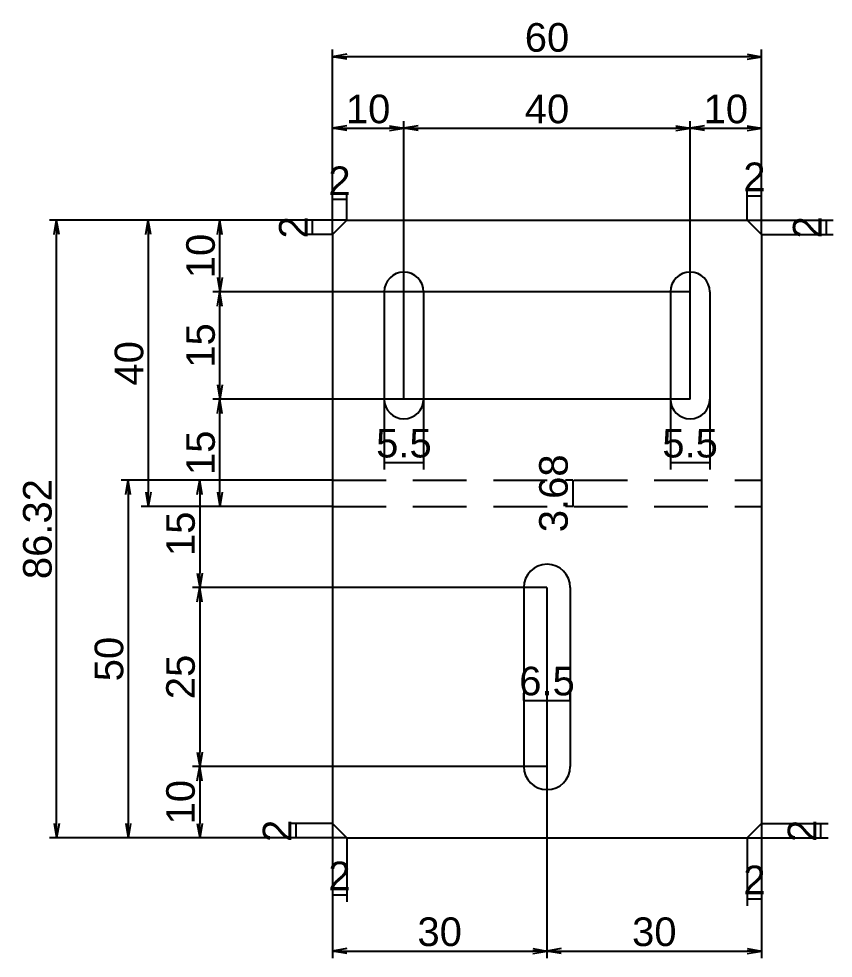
# Model space of a CAD drawing. Header units: inches. Extents: x -821 to 727, y -1701 to 746.
# Drawn here: x -99.1 to 14.7, y 243.5 to 374.8 of the extents above; entities that cross this region are included whole.
import ezdxf

# ---------------------------------------------------------------- set-up
doc = ezdxf.new("R2010")
doc.units = ezdxf.units.IN
doc.header["$LTSCALE"] = 15
doc.header["$MEASUREMENT"] = 0
doc.header["$PDMODE"] = 3
doc.header["$PDSIZE"] = 5
doc.linetypes.add('DASHED', pattern=[0.75, 0.5, -0.25])
doc.layers.add('DIM', color=5, linetype='Continuous', lineweight=13)
doc.styles.get("Standard").update_dxf_attribs({"font": 'arial.ttf'})
doc.dimstyles.new('DIM', dxfattribs={"dimscale": 1.5, "dimtxt": 4, "dimasz": 2, "dimexe": 1, "dimexo": 0, "dimtad": 1, "dimdsep": 46, "dimtxsty": 'Standard', "dimblk": 'OPEN', "dimcen": 0, "dimclrd": 5, "dimclre": 5, "dimclrt": 2, "dimazin": 2, "dimtfac": 1, "dimtix": 1, "dimtmove": 0, "dimatfit": 3, "dimldrblk": 'OPEN', "dimfxl": 1, "dimtolj": 1, "dimtzin": 0, "dimlwd": 25, "dimlwe": 25, "dimarcsym": 0})

# ---------------------------------------------------------------- blocks, each defined once
blk = doc.blocks.new('*D100')
at = {"layer": 'Defpoints', "color": 0, "transparency": 16777216}
for p in [(-55.26, 349.53), (-53.26, 346.65), (-55.26, 344.65)]:
    blk.add_point(p, dxfattribs=at)
at = {"layer": 'DIM', "color": 5, "lineweight": 25, "transparency": 16777216}
for p, q in [((-55.26, 344.65), (-55.26, 350.53)), ((-53.26, 346.65), (-53.26, 350.53)), ((-53.26, 349.53), (-55.26, 349.53))]:
    blk.add_line(p, q, dxfattribs=at)
at = {"layer": 'DIM', "color": 2, "transparency": 16777216, "insert": (-54.26, 352.16), "char_height": 4, "attachment_point": 5}
blk.add_mtext('\\A1;2', dxfattribs=at)
blk = doc.blocks.new('_Open')
at = {"color": 0, "linetype": 'Continuous', "lineweight": -2}
for p, q in [((-1, 0.167), (0, 0)), ((-1, -0.167), (0, 0)), ((0, 0), (-1, 0))]:
    blk.add_line(p, q, dxfattribs=at)
blk = doc.blocks.new('*D101')
at = {"layer": 'Defpoints', "color": 0, "transparency": 16777216}
for p in [(-53.26, 346.65), (-58.09, 344.65), (-55.26, 344.65)]:
    blk.add_point(p, dxfattribs=at)
at = {"layer": 'DIM', "color": 5, "lineweight": 25, "transparency": 16777216}
for p, q in [((-53.26, 346.65), (-59.09, 346.65)), ((-58.09, 346.65), (-58.09, 344.65)), ((-55.26, 344.65), (-59.09, 344.65))]:
    blk.add_line(p, q, dxfattribs=at)
at = {"layer": 'DIM', "color": 2, "transparency": 16777216, "insert": (-60.72, 345.65), "char_height": 4, "attachment_point": 5, "rotation": 90}
blk.add_mtext('\\A1;2', dxfattribs=at)
blk = doc.blocks.new('*D102')
at = {"layer": 'Defpoints', "color": 0, "transparency": 16777216}
for p in [(4.74, 350.07), (2.74, 346.65), (4.74, 344.65)]:
    blk.add_point(p, dxfattribs=at)
at = {"layer": 'DIM', "color": 5, "lineweight": 25, "transparency": 16777216}
for p, q in [((2.74, 346.65), (2.74, 351.07)), ((4.74, 344.65), (4.74, 351.07)), ((2.74, 350.07), (4.74, 350.07))]:
    blk.add_line(p, q, dxfattribs=at)
at = {"layer": 'DIM', "color": 2, "transparency": 16777216, "insert": (3.74, 352.71), "char_height": 4, "attachment_point": 5}
blk.add_mtext('\\A1;2', dxfattribs=at)
blk = doc.blocks.new('*D103')
at = {"layer": 'Defpoints', "color": 0, "transparency": 16777216}
for p in [(2.74, 346.65), (4.74, 344.65), (13.75, 344.65)]:
    blk.add_point(p, dxfattribs=at)
at = {"layer": 'DIM', "color": 5, "lineweight": 25, "transparency": 16777216}
for p, q in [((2.74, 346.65), (14.75, 346.65)), ((13.75, 346.65), (13.75, 344.65)), ((4.74, 344.65), (14.75, 344.65))]:
    blk.add_line(p, q, dxfattribs=at)
at = {"layer": 'DIM', "color": 2, "transparency": 16777216, "insert": (11.11, 345.65), "char_height": 4, "attachment_point": 5, "rotation": 90}
blk.add_mtext('\\A1;2', dxfattribs=at)
blk = doc.blocks.new('*D104')
at = {"layer": 'Defpoints', "color": 0, "transparency": 16777216}
for p in [(-48.01, 321.65), (-42.51, 321.65), (-42.51, 312.81)]:
    blk.add_point(p, dxfattribs=at)
at = {"layer": 'DIM', "color": 5, "lineweight": 25, "transparency": 16777216}
for p, q in [((-48.01, 321.65), (-48.01, 311.81)), ((-42.51, 321.65), (-42.51, 311.81)), ((-48.01, 312.81), (-42.51, 312.81))]:
    blk.add_line(p, q, dxfattribs=at)
at = {"layer": 'DIM', "color": 2, "transparency": 16777216, "insert": (-45.26, 315.47), "char_height": 4, "attachment_point": 5}
blk.add_mtext('\\A1;5.5', dxfattribs=at)
blk = doc.blocks.new('*D105')
at = {"layer": 'Defpoints', "color": 0, "transparency": 16777216}
for p in [(-8.01, 321.65), (-2.51, 321.65), (-2.51, 312.81)]:
    blk.add_point(p, dxfattribs=at)
at = {"layer": 'DIM', "color": 5, "lineweight": 25, "transparency": 16777216}
for p, q in [((-8.01, 321.65), (-8.01, 311.81)), ((-2.51, 321.65), (-2.51, 311.81)), ((-8.01, 312.81), (-2.51, 312.81))]:
    blk.add_line(p, q, dxfattribs=at)
at = {"layer": 'DIM', "color": 2, "transparency": 16777216, "insert": (-5.26, 315.47), "char_height": 4, "attachment_point": 5}
blk.add_mtext('\\A1;5.5', dxfattribs=at)
blk = doc.blocks.new('*D106')
at = {"layer": 'Defpoints', "color": 0, "transparency": 16777216}
for p in [(-70.99, 321.65), (-5.26, 321.65), (-55.26, 306.65)]:
    blk.add_point(p, dxfattribs=at)
at = {"layer": 'DIM', "color": 5, "lineweight": 25, "transparency": 16777216}
for p, q in [((-5.26, 321.65), (-71.99, 321.65)), ((-70.99, 308.65), (-70.99, 319.65)), ((-55.26, 306.65), (-71.99, 306.65))]:
    blk.add_line(p, q, dxfattribs=at)
at = {"layer": 'DIM', "color": 5, "lineweight": 25, "transparency": 16777216, "xscale": 2, "yscale": 2, "zscale": 2}
for p, rotation in [((-70.99, 321.65), 90), ((-70.99, 306.65), 270)]:
    blk.add_blockref('_Open', p, dxfattribs=dict(at, rotation=rotation))
at = {"layer": 'DIM', "color": 2, "transparency": 16777216, "insert": (-73.66, 314.15), "char_height": 4, "attachment_point": 5, "rotation": 90}
blk.add_mtext('\\A1;15', dxfattribs=at)
blk = doc.blocks.new('*D107')
at = {"layer": 'Defpoints', "color": 0, "transparency": 16777216}
for p in [(-70.99, 336.65), (-5.26, 336.65), (-5.26, 321.65)]:
    blk.add_point(p, dxfattribs=at)
at = {"layer": 'DIM', "color": 5, "lineweight": 25, "transparency": 16777216}
for p, q in [((-5.26, 336.65), (-71.99, 336.65)), ((-70.99, 323.65), (-70.99, 334.65)), ((-5.26, 321.65), (-71.99, 321.65))]:
    blk.add_line(p, q, dxfattribs=at)
at = {"layer": 'DIM', "color": 5, "lineweight": 25, "transparency": 16777216, "xscale": 2, "yscale": 2, "zscale": 2}
for p, rotation in [((-70.99, 336.65), 90), ((-70.99, 321.65), 270)]:
    blk.add_blockref('_Open', p, dxfattribs=dict(at, rotation=rotation))
at = {"layer": 'DIM', "color": 2, "transparency": 16777216, "insert": (-73.66, 329.15), "char_height": 4, "attachment_point": 5, "rotation": 90}
blk.add_mtext('\\A1;15', dxfattribs=at)
blk = doc.blocks.new('*D108')
at = {"layer": 'Defpoints', "color": 0, "transparency": 16777216}
for p in [(-70.99, 346.65), (-53.26, 346.65), (-5.26, 336.65)]:
    blk.add_point(p, dxfattribs=at)
at = {"layer": 'DIM', "color": 5, "lineweight": 25, "transparency": 16777216}
for p, q in [((-53.26, 346.65), (-71.99, 346.65)), ((-70.99, 338.65), (-70.99, 344.65)), ((-5.26, 336.65), (-71.99, 336.65))]:
    blk.add_line(p, q, dxfattribs=at)
at = {"layer": 'DIM', "color": 5, "lineweight": 25, "transparency": 16777216, "xscale": 2, "yscale": 2, "zscale": 2}
for p, rotation in [((-70.99, 346.65), 90), ((-70.99, 336.65), 270)]:
    blk.add_blockref('_Open', p, dxfattribs=dict(at, rotation=rotation))
at = {"layer": 'DIM', "color": 2, "transparency": 16777216, "insert": (-73.66, 341.65), "char_height": 4, "attachment_point": 5, "rotation": 90}
blk.add_mtext('\\A1;10', dxfattribs=at)
blk = doc.blocks.new('*D109')
at = {"layer": 'Defpoints', "color": 0, "transparency": 16777216}
for p in [(-53.26, 346.65), (-80.99, 306.65), (-55.26, 306.65)]:
    blk.add_point(p, dxfattribs=at)
at = {"layer": 'DIM', "color": 5, "lineweight": 25, "transparency": 16777216}
for p, q in [((-53.26, 346.65), (-81.99, 346.65)), ((-80.99, 344.65), (-80.99, 308.65)), ((-55.26, 306.65), (-81.99, 306.65))]:
    blk.add_line(p, q, dxfattribs=at)
at = {"layer": 'DIM', "color": 5, "lineweight": 25, "transparency": 16777216, "xscale": 2, "yscale": 2, "zscale": 2}
for p, rotation in [((-80.99, 346.65), 90), ((-80.99, 306.65), 270)]:
    blk.add_blockref('_Open', p, dxfattribs=dict(at, rotation=rotation))
at = {"layer": 'DIM', "color": 2, "transparency": 16777216, "insert": (-83.66, 326.65), "char_height": 4, "attachment_point": 5, "rotation": 90}
blk.add_mtext('\\A1;40', dxfattribs=at)
blk = doc.blocks.new('*D110')
at = {"layer": 'Defpoints', "color": 0, "transparency": 16777216}
for p in [(-45.26, 359.5), (-55.26, 344.65), (-45.26, 321.65)]:
    blk.add_point(p, dxfattribs=at)
at = {"layer": 'DIM', "color": 5, "lineweight": 25, "transparency": 16777216}
for p, q in [((-55.26, 344.65), (-55.26, 360.5)), ((-45.26, 321.65), (-45.26, 360.5)), ((-53.26, 359.5), (-47.26, 359.5))]:
    blk.add_line(p, q, dxfattribs=at)
at = {"layer": 'DIM', "color": 5, "lineweight": 25, "transparency": 16777216, "xscale": 2, "yscale": 2, "zscale": 2, "rotation": 180}
blk.add_blockref('_Open', (-55.26, 359.5), dxfattribs=at)
at = {"layer": 'DIM', "color": 5, "lineweight": 25, "transparency": 16777216, "xscale": 2, "yscale": 2, "zscale": 2}
blk.add_blockref('_Open', (-45.26, 359.5), dxfattribs=at)
at = {"layer": 'DIM', "color": 2, "transparency": 16777216, "insert": (-50.26, 362.17), "char_height": 4, "attachment_point": 5}
blk.add_mtext('\\A1;10', dxfattribs=at)
blk = doc.blocks.new('*D111')
at = {"layer": 'Defpoints', "color": 0, "transparency": 16777216}
for p in [(-5.26, 359.5), (-45.26, 321.65), (-5.26, 321.65)]:
    blk.add_point(p, dxfattribs=at)
at = {"layer": 'DIM', "color": 5, "lineweight": 25, "transparency": 16777216}
for p, q in [((-45.26, 321.65), (-45.26, 360.5)), ((-5.26, 321.65), (-5.26, 360.5)), ((-43.26, 359.5), (-7.26, 359.5))]:
    blk.add_line(p, q, dxfattribs=at)
at = {"layer": 'DIM', "color": 5, "lineweight": 25, "transparency": 16777216, "xscale": 2, "yscale": 2, "zscale": 2, "rotation": 180}
blk.add_blockref('_Open', (-45.26, 359.5), dxfattribs=at)
at = {"layer": 'DIM', "color": 5, "lineweight": 25, "transparency": 16777216, "xscale": 2, "yscale": 2, "zscale": 2}
blk.add_blockref('_Open', (-5.26, 359.5), dxfattribs=at)
at = {"layer": 'DIM', "color": 2, "transparency": 16777216, "insert": (-25.26, 362.17), "char_height": 4, "attachment_point": 5}
blk.add_mtext('\\A1;40', dxfattribs=at)
blk = doc.blocks.new('*D112')
at = {"layer": 'Defpoints', "color": 0, "transparency": 16777216}
for p in [(4.74, 359.5), (4.74, 344.65), (-5.26, 321.65)]:
    blk.add_point(p, dxfattribs=at)
at = {"layer": 'DIM', "color": 5, "lineweight": 25, "transparency": 16777216}
for p, q in [((-5.26, 321.65), (-5.26, 360.5)), ((4.74, 344.65), (4.74, 360.5)), ((-3.26, 359.5), (2.74, 359.5))]:
    blk.add_line(p, q, dxfattribs=at)
at = {"layer": 'DIM', "color": 5, "lineweight": 25, "transparency": 16777216, "xscale": 2, "yscale": 2, "zscale": 2, "rotation": 180}
blk.add_blockref('_Open', (-5.26, 359.5), dxfattribs=at)
at = {"layer": 'DIM', "color": 5, "lineweight": 25, "transparency": 16777216, "xscale": 2, "yscale": 2, "zscale": 2}
blk.add_blockref('_Open', (4.74, 359.5), dxfattribs=at)
at = {"layer": 'DIM', "color": 2, "transparency": 16777216, "insert": (-0.26, 362.17), "char_height": 4, "attachment_point": 5}
blk.add_mtext('\\A1;10', dxfattribs=at)
blk = doc.blocks.new('*D113')
at = {"layer": 'Defpoints', "color": 0, "transparency": 16777216}
for p in [(-55.26, 369.5), (-55.26, 344.65), (4.74, 344.65)]:
    blk.add_point(p, dxfattribs=at)
at = {"layer": 'DIM', "color": 5, "lineweight": 25, "transparency": 16777216}
for p, q in [((-55.26, 344.65), (-55.26, 370.5)), ((4.74, 344.65), (4.74, 370.5)), ((2.74, 369.5), (-53.26, 369.5))]:
    blk.add_line(p, q, dxfattribs=at)
at = {"layer": 'DIM', "color": 5, "lineweight": 25, "transparency": 16777216, "xscale": 2, "yscale": 2, "zscale": 2, "rotation": 180}
blk.add_blockref('_Open', (-55.26, 369.5), dxfattribs=at)
at = {"layer": 'DIM', "color": 5, "lineweight": 25, "transparency": 16777216, "xscale": 2, "yscale": 2, "zscale": 2}
blk.add_blockref('_Open', (4.74, 369.5), dxfattribs=at)
at = {"layer": 'DIM', "color": 2, "transparency": 16777216, "insert": (-25.26, 372.17), "char_height": 4, "attachment_point": 5}
blk.add_mtext('\\A1;60', dxfattribs=at)
blk = doc.blocks.new('*D95')
at = {"layer": 'Defpoints', "color": 0, "transparency": 16777216}
for p in [(-55.26, 262.33), (-53.26, 260.33), (-53.26, 252.39)]:
    blk.add_point(p, dxfattribs=at)
at = {"layer": 'DIM', "color": 5, "lineweight": 25, "transparency": 16777216}
for p, q in [((-55.26, 262.33), (-55.26, 251.39)), ((-53.26, 260.33), (-53.26, 251.39)), ((-55.26, 252.39), (-53.26, 252.39))]:
    blk.add_line(p, q, dxfattribs=at)
at = {"layer": 'DIM', "color": 2, "transparency": 16777216, "insert": (-54.26, 255.03), "char_height": 4, "attachment_point": 5}
blk.add_mtext('\\A1;2', dxfattribs=at)
blk = doc.blocks.new('*D96')
at = {"layer": 'Defpoints', "color": 0, "transparency": 16777216}
for p in [(-55.26, 262.33), (-60.35, 260.33), (-53.26, 260.33)]:
    blk.add_point(p, dxfattribs=at)
at = {"layer": 'DIM', "color": 5, "lineweight": 25, "transparency": 16777216}
for p, q in [((-55.26, 262.33), (-61.35, 262.33)), ((-60.35, 262.33), (-60.35, 260.33)), ((-53.26, 260.33), (-61.35, 260.33))]:
    blk.add_line(p, q, dxfattribs=at)
at = {"layer": 'DIM', "color": 2, "transparency": 16777216, "insert": (-62.99, 261.33), "char_height": 4, "attachment_point": 5, "rotation": 90}
blk.add_mtext('\\A1;2', dxfattribs=at)
blk = doc.blocks.new('*D97')
at = {"layer": 'Defpoints', "color": 0, "transparency": 16777216}
for p in [(4.74, 262.33), (2.74, 260.33), (4.74, 251.84)]:
    blk.add_point(p, dxfattribs=at)
at = {"layer": 'DIM', "color": 5, "lineweight": 25, "transparency": 16777216}
for p, q in [((4.74, 262.33), (4.74, 250.84)), ((2.74, 260.33), (2.74, 250.84)), ((2.74, 251.84), (4.74, 251.84))]:
    blk.add_line(p, q, dxfattribs=at)
at = {"layer": 'DIM', "color": 2, "transparency": 16777216, "insert": (3.74, 254.47), "char_height": 4, "attachment_point": 5}
blk.add_mtext('\\A1;2', dxfattribs=at)
blk = doc.blocks.new('*D98')
at = {"layer": 'Defpoints', "color": 0, "transparency": 16777216}
for p in [(4.74, 262.33), (13.02, 262.33), (2.74, 260.33)]:
    blk.add_point(p, dxfattribs=at)
at = {"layer": 'DIM', "color": 5, "lineweight": 25, "transparency": 16777216}
for p, q in [((4.74, 262.33), (14.02, 262.33)), ((13.02, 260.33), (13.02, 262.33)), ((2.74, 260.33), (14.02, 260.33))]:
    blk.add_line(p, q, dxfattribs=at)
at = {"layer": 'DIM', "color": 2, "transparency": 16777216, "insert": (10.39, 261.33), "char_height": 4, "attachment_point": 5, "rotation": 90}
blk.add_mtext('\\A1;2', dxfattribs=at)
blk = doc.blocks.new('*D99')
at = {"layer": 'Defpoints', "color": 0, "transparency": 16777216}
for p in [(-21.67, 310.33), (-21.67, 306.65), (-21.67, 306.65)]:
    blk.add_point(p, dxfattribs=at)
at = {"layer": 'DIM', "color": 5, "lineweight": 25, "transparency": 16777216}
for p, q in [((-21.67, 310.33), (-22.67, 310.33)), ((-21.67, 310.33), (-21.67, 306.65)), ((-21.67, 306.65), (-22.67, 306.65))]:
    blk.add_line(p, q, dxfattribs=at)
at = {"layer": 'DIM', "color": 2, "transparency": 16777216, "insert": (-24.33, 308.49), "char_height": 4, "attachment_point": 5, "rotation": 90}
blk.add_mtext('\\A1;3.68', dxfattribs=at)
blk = doc.blocks.new('*D89')
at = {"layer": 'Defpoints', "color": 0, "transparency": 16777216}
for p in [(-55.26, 310.33), (-73.8, 295.33), (-25.26, 295.33)]:
    blk.add_point(p, dxfattribs=at)
at = {"layer": 'DIM', "color": 5, "lineweight": 25, "transparency": 16777216}
for p, q in [((-55.26, 310.33), (-74.8, 310.33)), ((-73.8, 308.33), (-73.8, 297.33)), ((-25.26, 295.33), (-74.8, 295.33))]:
    blk.add_line(p, q, dxfattribs=at)
at = {"layer": 'DIM', "color": 5, "lineweight": 25, "transparency": 16777216, "xscale": 2, "yscale": 2, "zscale": 2}
for p, rotation in [((-73.8, 310.33), 90), ((-73.8, 295.33), 270)]:
    blk.add_blockref('_Open', p, dxfattribs=dict(at, rotation=rotation))
at = {"layer": 'DIM', "color": 2, "transparency": 16777216, "insert": (-76.46, 302.83), "char_height": 4, "attachment_point": 5, "rotation": 90}
blk.add_mtext('\\A1;15', dxfattribs=at)
blk = doc.blocks.new('*D90')
at = {"layer": 'Defpoints', "color": 0, "transparency": 16777216}
for p in [(-25.26, 295.33), (-73.8, 270.33), (-25.26, 270.33)]:
    blk.add_point(p, dxfattribs=at)
at = {"layer": 'DIM', "color": 5, "lineweight": 25, "transparency": 16777216}
for p, q in [((-25.26, 295.33), (-74.8, 295.33)), ((-73.8, 293.33), (-73.8, 272.33)), ((-25.26, 270.33), (-74.8, 270.33))]:
    blk.add_line(p, q, dxfattribs=at)
at = {"layer": 'DIM', "color": 5, "lineweight": 25, "transparency": 16777216, "xscale": 2, "yscale": 2, "zscale": 2}
for p, rotation in [((-73.8, 295.33), 90), ((-73.8, 270.33), 270)]:
    blk.add_blockref('_Open', p, dxfattribs=dict(at, rotation=rotation))
at = {"layer": 'DIM', "color": 2, "transparency": 16777216, "insert": (-76.46, 282.83), "char_height": 4, "attachment_point": 5, "rotation": 90}
blk.add_mtext('\\A1;25', dxfattribs=at)
blk = doc.blocks.new('*D91')
at = {"layer": 'Defpoints', "color": 0, "transparency": 16777216}
for p in [(-25.26, 270.33), (-73.8, 260.33), (-53.26, 260.33)]:
    blk.add_point(p, dxfattribs=at)
at = {"layer": 'DIM', "color": 5, "lineweight": 25, "transparency": 16777216}
for p, q in [((-25.26, 270.33), (-74.8, 270.33)), ((-73.8, 268.33), (-73.8, 262.33)), ((-53.26, 260.33), (-74.8, 260.33))]:
    blk.add_line(p, q, dxfattribs=at)
at = {"layer": 'DIM', "color": 5, "lineweight": 25, "transparency": 16777216, "xscale": 2, "yscale": 2, "zscale": 2}
for p, rotation in [((-73.8, 270.33), 90), ((-73.8, 260.33), 270)]:
    blk.add_blockref('_Open', p, dxfattribs=dict(at, rotation=rotation))
at = {"layer": 'DIM', "color": 2, "transparency": 16777216, "insert": (-76.46, 265.33), "char_height": 4, "attachment_point": 5, "rotation": 90}
blk.add_mtext('\\A1;10', dxfattribs=at)
blk = doc.blocks.new('*D92')
at = {"layer": 'Defpoints', "color": 0, "transparency": 16777216}
for p in [(-55.26, 310.33), (-83.8, 260.33), (-53.26, 260.33)]:
    blk.add_point(p, dxfattribs=at)
at = {"layer": 'DIM', "color": 5, "lineweight": 25, "transparency": 16777216}
for p, q in [((-55.26, 310.33), (-84.8, 310.33)), ((-83.8, 308.33), (-83.8, 262.33)), ((-53.26, 260.33), (-84.8, 260.33))]:
    blk.add_line(p, q, dxfattribs=at)
at = {"layer": 'DIM', "color": 5, "lineweight": 25, "transparency": 16777216, "xscale": 2, "yscale": 2, "zscale": 2}
for p, rotation in [((-83.8, 310.33), 90), ((-83.8, 260.33), 270)]:
    blk.add_blockref('_Open', p, dxfattribs=dict(at, rotation=rotation))
at = {"layer": 'DIM', "color": 2, "transparency": 16777216, "insert": (-86.46, 285.33), "char_height": 4, "attachment_point": 5, "rotation": 90}
blk.add_mtext('\\A1;50', dxfattribs=at)
blk = doc.blocks.new('*D93')
at = {"layer": 'Defpoints', "color": 0, "transparency": 16777216}
for p in [(-93.8, 346.65), (-53.26, 346.65), (-53.26, 260.33)]:
    blk.add_point(p, dxfattribs=at)
at = {"layer": 'DIM', "color": 5, "lineweight": 25, "transparency": 16777216}
for p, q in [((-53.26, 346.65), (-94.8, 346.65)), ((-93.8, 262.33), (-93.8, 344.65)), ((-53.26, 260.33), (-94.8, 260.33))]:
    blk.add_line(p, q, dxfattribs=at)
at = {"layer": 'DIM', "color": 5, "lineweight": 25, "transparency": 16777216, "xscale": 2, "yscale": 2, "zscale": 2}
for p, rotation in [((-93.8, 346.65), 90), ((-93.8, 260.33), 270)]:
    blk.add_blockref('_Open', p, dxfattribs=dict(at, rotation=rotation))
at = {"layer": 'DIM', "color": 2, "transparency": 16777216, "insert": (-96.47, 303.49), "char_height": 4, "attachment_point": 5, "rotation": 90}
blk.add_mtext('\\A1;86.32', dxfattribs=at)
blk = doc.blocks.new('*D94')
at = {"layer": 'Defpoints', "color": 0, "transparency": 16777216}
for p in [(-25.26, 295.33), (-55.26, 262.33), (-25.26, 244.53)]:
    blk.add_point(p, dxfattribs=at)
at = {"layer": 'DIM', "color": 5, "lineweight": 25, "transparency": 16777216}
for p, q in [((-25.26, 295.33), (-25.26, 243.53)), ((-55.26, 262.33), (-55.26, 243.53)), ((-53.26, 244.53), (-27.26, 244.53))]:
    blk.add_line(p, q, dxfattribs=at)
at = {"layer": 'DIM', "color": 5, "lineweight": 25, "transparency": 16777216, "xscale": 2, "yscale": 2, "zscale": 2, "rotation": 180}
blk.add_blockref('_Open', (-55.26, 244.53), dxfattribs=at)
at = {"layer": 'DIM', "color": 5, "lineweight": 25, "transparency": 16777216, "xscale": 2, "yscale": 2, "zscale": 2}
blk.add_blockref('_Open', (-25.26, 244.53), dxfattribs=at)
at = {"layer": 'DIM', "color": 2, "transparency": 16777216, "insert": (-40.26, 247.2), "char_height": 4, "attachment_point": 5}
blk.add_mtext('\\A1;30', dxfattribs=at)
blk = doc.blocks.new('*D114')
at = {"layer": 'Defpoints', "color": 0, "transparency": 16777216}
for p in [(-25.26, 295.33), (4.74, 262.33), (4.74, 244.53)]:
    blk.add_point(p, dxfattribs=at)
at = {"layer": 'DIM', "color": 5, "lineweight": 25, "transparency": 16777216}
for p, q in [((-25.26, 295.33), (-25.26, 243.53)), ((4.74, 262.33), (4.74, 243.53)), ((-23.26, 244.53), (2.74, 244.53))]:
    blk.add_line(p, q, dxfattribs=at)
at = {"layer": 'DIM', "color": 5, "lineweight": 25, "transparency": 16777216, "xscale": 2, "yscale": 2, "zscale": 2, "rotation": 180}
blk.add_blockref('_Open', (-25.26, 244.53), dxfattribs=at)
at = {"layer": 'DIM', "color": 5, "lineweight": 25, "transparency": 16777216, "xscale": 2, "yscale": 2, "zscale": 2}
blk.add_blockref('_Open', (4.74, 244.53), dxfattribs=at)
at = {"layer": 'DIM', "color": 2, "transparency": 16777216, "insert": (-10.26, 247.2), "char_height": 4, "attachment_point": 5}
blk.add_mtext('\\A1;30', dxfattribs=at)
blk = doc.blocks.new('*D115')
at = {"layer": 'Defpoints', "color": 0, "transparency": 16777216}
for p in [(-28.51, 279.56), (-22.01, 279.56), (-22.01, 279.56)]:
    blk.add_point(p, dxfattribs=at)
at = {"layer": 'DIM', "color": 5, "lineweight": 25, "transparency": 16777216}
for p, q in [((-28.51, 279.56), (-28.51, 280.56)), ((-22.01, 279.56), (-22.01, 280.56)), ((-28.51, 279.56), (-22.01, 279.56))]:
    blk.add_line(p, q, dxfattribs=at)
at = {"layer": 'DIM', "color": 2, "transparency": 16777216, "insert": (-25.26, 282.23), "char_height": 4, "attachment_point": 5}
blk.add_mtext('\\A1;6.5', dxfattribs=at)

msp = doc.modelspace()

# ---------------------------------------------------------------- linework, layer by layer
for p, q in [((-53.258, 346.651), (-55.258, 344.651)), ((-53.258, 346.651), (2.742, 346.651)), ((2.742, 346.651), (4.742, 344.651)), ((-55.258, 344.651), (-55.258, 262.331)), ((4.742, 344.651), (4.742, 262.331)), ((-48.008, 336.651), (-48.008, 321.651)), ((-42.508, 336.651), (-42.508, 321.651)), ((-8.008, 336.651), (-8.008, 321.651)), ((-2.508, 336.651), (-2.508, 321.651)), ((-28.508, 295.331), (-28.508, 270.331)), ((-22.008, 295.331), (-22.008, 270.331)), ((-55.258, 262.331), (-53.258, 260.331)), ((2.742, 260.331), (4.742, 262.331)), ((-53.258, 260.331), (2.742, 260.331))]:
    msp.add_line(p, q)
at = {"linetype": 'DASHED'}
for p, q in [((-55.258, 310.331), (4.742, 310.331)), ((-55.258, 306.651), (4.742, 306.651))]:
    msp.add_line(p, q, dxfattribs=at)
for centre, radius, start, end in [((-45.258, 336.651), 2.75, 0, 180), ((-5.258, 336.651), 2.75, 0, 180), ((-45.258, 321.651), 2.75, 180, 0), ((-5.258, 321.651), 2.75, 180, 0), ((-25.258, 295.331), 3.25, 0, 180), ((-25.258, 270.331), 3.25, 180, 0)]:
    msp.add_arc(centre, radius, start, end)

# ---------------------------------------------------------------- dimensions: what is measured, and where the dimension line sits
at = {"layer": 'DIM'}
for base, p1, p2, override, picture, middle in [((-55.258, 369.505), (4.742, 344.651), (-55.258, 344.651), {"dimscale": 1, "dimtmove": 1}, '*D113', (-25.258, 372.172)), ((-45.258, 359.505), (-55.258, 344.651), (-45.258, 321.651), {"dimscale": 1}, '*D110', (-50.258, 362.172)), ((-5.258, 359.505), (-45.258, 321.651), (-5.258, 321.651), {"dimscale": 1, "dimtmove": 1}, '*D111', (-25.258, 362.172)), ((4.742, 359.505), (-5.258, 321.651), (4.742, 344.651), {"dimscale": 1, "dimtmove": 1}, '*D112', (-0.258, 362.172)), ((-55.258, 349.527), (-53.258, 346.651), (-55.258, 344.651), {"dimscale": 1}, '*D100', (-54.258, 352.161)), ((4.742, 350.072), (2.742, 346.651), (4.742, 344.651), {"dimscale": 1}, '*D102', (3.742, 352.705)), ((-42.508, 312.812), (-48.008, 321.651), (-42.508, 321.651), {"dimscale": 1}, '*D104', (-45.258, 315.471)), ((-2.508, 312.812), (-8.008, 321.651), (-2.508, 321.651), {"dimscale": 1}, '*D105', (-5.258, 315.471)), ((-25.258, 244.529), (-55.258, 262.331), (-25.258, 295.331), {"dimscale": 1}, '*D94', (-40.258, 247.198)), ((4.742, 244.529), (-25.258, 295.331), (4.742, 262.331), {"dimscale": 1, "dimtmove": 1}, '*D114', (-10.258, 247.198)), ((-22.008, 279.558), (-28.508, 279.558), (-22.008, 279.558), {"dimscale": 1}, '*D115', (-25.258, 282.225)), ((-53.258, 252.392), (-55.258, 262.331), (-53.258, 260.331), {"dimscale": 1}, '*D95', (-54.258, 255.025)), ((4.742, 251.837), (2.742, 260.331), (4.742, 262.331), {"dimscale": 1}, '*D97', (3.742, 254.47))]:
    dim = msp.add_linear_dim(base=base, p1=p1, p2=p2, dimstyle='DIM', override=override, dxfattribs=at)
    dim.commit()
    dim.dimension.update_dxf_attribs({"geometry": picture, "text_midpoint": middle})
for base, p1, p2, override, picture, middle in [((-93.797, 346.651), (-53.258, 260.331), (-53.258, 346.651), {"dimscale": 1}, '*D93', (-96.466, 303.491)), ((-80.99, 306.651), (-53.258, 346.651), (-55.258, 306.651), {"dimscale": 1, "dimtmove": 1}, '*D109', (-83.657, 326.651)), ((-70.99, 346.651), (-5.258, 336.651), (-53.258, 346.651), {"dimscale": 1, "dimtmove": 1}, '*D108', (-73.657, 341.651)), ((-58.089, 344.651), (-53.258, 346.651), (-55.258, 344.651), {"dimscale": 1}, '*D101', (-60.722, 345.651)), ((13.747, 344.651), (2.742, 346.651), (4.742, 344.651), {"dimscale": 1}, '*D103', (11.114, 345.651)), ((-70.99, 336.651), (-5.258, 321.651), (-5.258, 336.651), {"dimscale": 1, "dimtmove": 1}, '*D107', (-73.657, 329.151)), ((-70.99, 321.651), (-55.258, 306.651), (-5.258, 321.651), {"dimscale": 1}, '*D106', (-73.657, 314.151)), ((-21.666, 306.651), (-21.666, 310.331), (-21.666, 306.651), {"dimscale": 1}, '*D99', (-24.334, 308.491)), ((-83.797, 260.331), (-55.258, 310.331), (-53.258, 260.331), {"dimscale": 1}, '*D92', (-86.465, 285.331)), ((-73.797, 295.331), (-55.258, 310.331), (-25.258, 295.331), {"dimscale": 1}, '*D89', (-76.465, 302.831)), ((-73.797, 270.331), (-25.258, 295.331), (-25.258, 270.331), {"dimscale": 1, "dimtmove": 1}, '*D90', (-76.465, 282.831)), ((-73.797, 260.331), (-25.258, 270.331), (-53.258, 260.331), {"dimscale": 1, "dimtmove": 1}, '*D91', (-76.465, 265.331)), ((-60.353, 260.331), (-55.258, 262.331), (-53.258, 260.331), {"dimscale": 1}, '*D96', (-62.986, 261.331)), ((13.021, 262.331), (2.742, 260.331), (4.742, 262.331), {"dimscale": 1}, '*D98', (10.388, 261.331))]:
    dim = msp.add_linear_dim(base=base, p1=p1, p2=p2, angle=90, dimstyle='DIM', override=override, dxfattribs=at)
    dim.commit()
    dim.dimension.update_dxf_attribs({"geometry": picture, "text_midpoint": middle})

doc.saveas('drawing.dxf')
